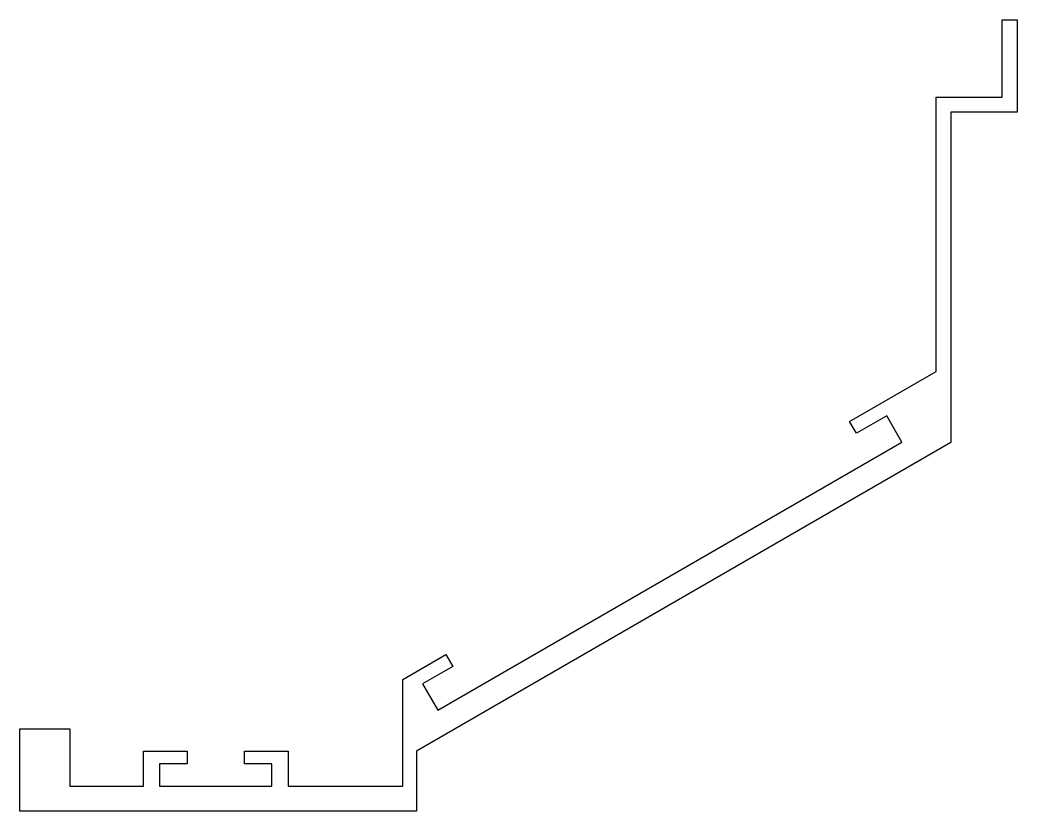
# Model space of a CAD drawing. Extents: x 199.6 to 279.6, y 262.7 to 326.2.
import ezdxf

# ---------------------------------------------------------------- set-up
doc = ezdxf.new("R2010")
doc.units = 0
doc.layers.get('0').update_dxf_attribs({"linetype": 'CONTINUOUS'})

msp = doc.modelspace()

# ---------------------------------------------------------------- linework, layer by layer
msp.add_lwpolyline([(219.804, 266.495), (217.604, 266.495), (217.604, 267.495), (221.104, 267.495), (221.108, 264.695), (230.291, 264.695), (230.291, 273.253), (233.755, 275.253), (234.305, 274.3), (231.88, 272.9), (233.098, 270.79), (270.337, 292.29), (269.119, 294.4), (266.694, 293), (266.144, 293.953), (273.073, 297.953), (273.073, 318.753), (273.073, 319.953), (274.273, 319.953), (278.373, 319.953), (278.373, 326.153), (279.573, 326.153), (279.573, 318.753), (274.273, 318.753), (274.273, 292.253), (231.391, 267.495), (231.391, 264.695), (231.391, 262.695), (199.591, 262.695), (199.591, 269.295), (203.591, 269.295), (203.591, 264.698), (206.191, 264.695), (209.495, 264.695), (209.495, 267.495), (212.995, 267.495), (212.995, 266.495), (210.795, 266.495), (210.795, 264.695), (219.808, 264.695), (219.808, 266.495)])

doc.saveas('drawing.dxf')
